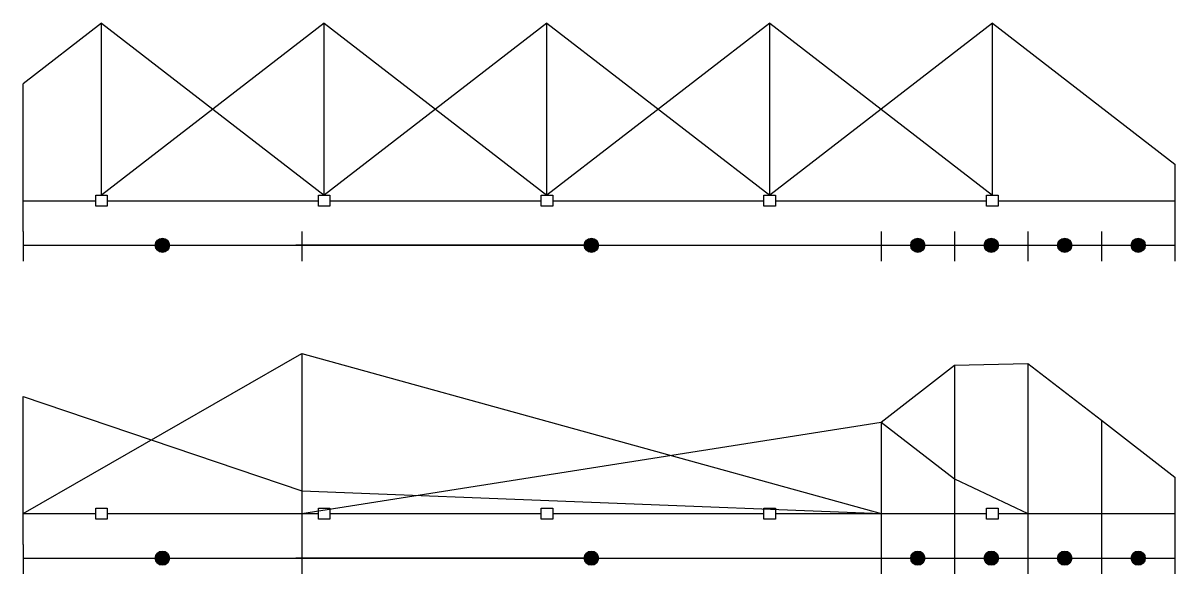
# Model space of a CAD drawing. Header units: inches. Extents: x -128 to 157, y -44 to 110.
# Drawn here: x -44.27 to -18.59, y -1.46 to 10.82 of the extents above; entities that cross this region are included whole.
import ezdxf

# ---------------------------------------------------------------- set-up
doc = ezdxf.new("R2010")
doc.units = ezdxf.units.IN
doc.header["$MEASUREMENT"] = 0

msp = doc.modelspace()

# ---------------------------------------------------------------- hatches: boundary and pattern name
h = msp.add_hatch(color=256)
h.dxf.hatch_style = 1
h.paths.add_polyline_path([(-41.32064, 5.86645, 1), (-41.00429, 5.86645, 1)])
h = msp.add_hatch(color=256)
h.dxf.hatch_style = 1
h.paths.add_polyline_path([(-31.75684, 5.86645, 1), (-31.4405, 5.86645, 1)])
h = msp.add_hatch(color=256)
h.dxf.hatch_style = 1
h.paths.add_polyline_path([(-24.48021, 5.86645, 1), (-24.16387, 5.86645, 1)])
h = msp.add_hatch(color=256)
h.dxf.hatch_style = 1
h.paths.add_polyline_path([(-24.48021, 5.86645, 1), (-24.16387, 5.86645, 1)])
h = msp.add_hatch(color=256)
h.dxf.hatch_style = 1
h.paths.add_polyline_path([(-22.842, 5.86645, 1), (-22.52565, 5.86645, 1)])
h = msp.add_hatch(color=256)
h.dxf.hatch_style = 1
h.paths.add_polyline_path([(-22.842, 5.86645, 1), (-22.52565, 5.86645, 1)])
h = msp.add_hatch(color=256)
h.dxf.hatch_style = 1
h.paths.add_polyline_path([(-21.20379, 5.86645, 1), (-20.88744, 5.86645, 1)])
h = msp.add_hatch(color=256)
h.dxf.hatch_style = 1
h.paths.add_polyline_path([(-21.20379, 5.86645, 1), (-20.88744, 5.86645, 1)])
h = msp.add_hatch(color=256)
h.dxf.hatch_style = 1
h.paths.add_polyline_path([(-19.56557, 5.86645, 1), (-19.24923, 5.86645, 1)])
h = msp.add_hatch(color=256)
h.dxf.hatch_style = 1
h.paths.add_polyline_path([(-19.56557, 5.86645, 1), (-19.24923, 5.86645, 1)])
h = msp.add_hatch(color=256)
h.dxf.hatch_style = 1
h.paths.add_polyline_path([(-41.32064, -1.11069, 1), (-41.00429, -1.11069, 1)])
h = msp.add_hatch(color=256)
h.dxf.hatch_style = 1
h.paths.add_polyline_path([(-31.75684, -1.11069, 1), (-31.4405, -1.11069, 1)])
h = msp.add_hatch(color=256)
h.dxf.hatch_style = 1
h.paths.add_polyline_path([(-24.48021, -1.11069, 1), (-24.16387, -1.11069, 1)])
h = msp.add_hatch(color=256)
h.dxf.hatch_style = 1
h.paths.add_polyline_path([(-24.48021, -1.11069, 1), (-24.16387, -1.11069, 1)])
h = msp.add_hatch(color=256)
h.dxf.hatch_style = 1
h.paths.add_polyline_path([(-22.842, -1.11069, 1), (-22.52565, -1.11069, 1)])
h = msp.add_hatch(color=256)
h.dxf.hatch_style = 1
h.paths.add_polyline_path([(-22.842, -1.11069, 1), (-22.52565, -1.11069, 1)])
h = msp.add_hatch(color=256)
h.dxf.hatch_style = 1
h.paths.add_polyline_path([(-21.20379, -1.11069, 1), (-20.88744, -1.11069, 1)])
h = msp.add_hatch(color=256)
h.dxf.hatch_style = 1
h.paths.add_polyline_path([(-21.20379, -1.11069, 1), (-20.88744, -1.11069, 1)])
h = msp.add_hatch(color=256)
h.dxf.hatch_style = 1
h.paths.add_polyline_path([(-19.56557, -1.11069, 1), (-19.24923, -1.11069, 1)])
h = msp.add_hatch(color=256)
h.dxf.hatch_style = 1
h.paths.add_polyline_path([(-19.56557, -1.11069, 1), (-19.24923, -1.11069, 1)])

# ---------------------------------------------------------------- linework, layer by layer
for p, q in [((-42.51922, 10.82091), (-44.26874, 9.46822)), ((-42.51922, 6.98195), (-42.51922, 10.82091)), ((-42.51922, 10.82091), (-37.55406, 6.98195)), ((-37.55406, 10.82091), (-42.51922, 6.98195)), ((-37.55406, 6.98195), (-37.55406, 10.82091)), ((-37.55406, 10.82091), (-32.58889, 6.98195)), ((-32.58889, 10.82091), (-37.55406, 6.98195)), ((-32.58889, 6.98195), (-32.58889, 10.82091)), ((-32.58889, 10.82091), (-27.62373, 6.98195)), ((-27.62373, 10.82091), (-32.58889, 6.98195)), ((-27.62373, 6.98195), (-27.62373, 10.82091)), ((-27.62373, 10.82091), (-22.65857, 6.98195)), ((-22.65857, 10.82091), (-27.62373, 6.98195)), ((-22.65857, 6.98195), (-22.65857, 10.82091)), ((-22.65857, 10.82091), (-18.58829, 7.67386)), ((-44.26874, 6.17291), (-44.26874, 9.46822)), ((-18.58829, 7.67386), (-18.58829, 5.5146)), ((-44.26874, 6.8599), (-42.64779, 6.8599)), ((-42.39064, 6.8599), (-37.68263, 6.8599)), ((-37.42548, 6.8599), (-32.71747, 6.8599)), ((-32.46032, 6.8599), (-27.7523, 6.8599)), ((-27.49515, 6.8599), (-22.78714, 6.8599)), ((-22.52999, 6.8599), (-18.58829, 6.8599)), ((-44.26874, 6.17291), (-44.26874, 5.5146)), ((-38.05619, 6.17291), (-38.05619, 5.5146)), ((-25.14115, 6.17291), (-25.14115, 5.5146)), ((-23.50293, 6.17291), (-23.50293, 5.5146)), ((-21.86472, 6.17291), (-21.86472, 5.5146)), ((-20.22651, 6.17291), (-20.22651, 5.5146)), ((-44.26874, 5.86645), (-18.58829, 5.86645)), ((-31.59867, 5.86645), (-38.18636, 5.86645)), ((-44.26874, -0.11724), (-38.05619, 3.45552)), ((-38.05619, 3.45552), (-38.05619, -1.46255)), ((-38.05619, 3.45552), (-25.14115, -0.11724)), ((-25.14115, 1.92429), (-23.50293, 3.19092)), ((-23.50293, 3.19092), (-21.86472, 3.22998)), ((-23.50293, 3.19092), (-23.50293, -1.46255)), ((-21.86472, 3.22998), (-21.86472, -1.46255)), ((-21.86472, 3.22998), (-20.22651, 1.96335)), ((-44.26874, -0.80424), (-44.26874, 2.49108)), ((-44.26874, 2.49108), (-38.05619, 0.39305)), ((-38.05619, -0.11724), (-25.14115, 1.92429)), ((-38.05619, -0.11724), (-25.14115, 1.92429)), ((-25.14115, 1.92429), (-25.14115, -1.46255)), ((-25.14115, 1.92429), (-23.50293, 0.65765)), ((-20.22651, 1.96335), (-20.22651, -1.46255)), ((-20.22651, 1.96335), (-18.58829, 0.69672)), ((-23.50293, 0.65765), (-21.86472, -0.11724)), ((-18.58829, 0.69672), (-18.58829, -1.46255)), ((-38.05619, 0.39305), (-25.14115, -0.11724)), ((-44.26874, -0.11724), (-42.64779, -0.11724)), ((-42.39064, -0.11724), (-37.68263, -0.11724)), ((-37.42548, -0.11724), (-32.71747, -0.11724)), ((-32.46032, -0.11724), (-27.7523, -0.11724)), ((-27.49515, -0.11724), (-22.78714, -0.11724)), ((-22.52999, -0.11724), (-18.58829, -0.11724)), ((-44.26874, -0.80424), (-44.26874, -1.46255)), ((-44.26874, -1.11069), (-18.58829, -1.11069)), ((-31.59867, -1.11069), (-38.18636, -1.11069))]:
    msp.add_line(p, q)
for points in [[(-42.64779, 6.98195), (-42.39064, 6.98195), (-42.39064, 6.73785), (-42.64779, 6.73785)], [(-37.68263, 6.98195), (-37.42548, 6.98195), (-37.42548, 6.73785), (-37.68263, 6.73785)], [(-32.71747, 6.98195), (-32.46032, 6.98195), (-32.46032, 6.73785), (-32.71747, 6.73785)], [(-27.7523, 6.98195), (-27.49515, 6.98195), (-27.49515, 6.73785), (-27.7523, 6.73785)], [(-22.78714, 6.98195), (-22.52999, 6.98195), (-22.52999, 6.73785), (-22.78714, 6.73785)], [(-42.64779, 0.00481), (-42.39064, 0.00481), (-42.39064, -0.23929), (-42.64779, -0.23929)], [(-37.68263, 0.00481), (-37.42548, 0.00481), (-37.42548, -0.23929), (-37.68263, -0.23929)], [(-32.71747, 0.00481), (-32.46032, 0.00481), (-32.46032, -0.23929), (-32.71747, -0.23929)], [(-27.7523, 0.00481), (-27.49515, 0.00481), (-27.49515, -0.23929), (-27.7523, -0.23929)], [(-22.78714, 0.00481), (-22.52999, 0.00481), (-22.52999, -0.23929), (-22.78714, -0.23929)]]:
    msp.add_lwpolyline(points, close=True)
for centre in [(-41.16246, 5.86645), (-31.59867, 5.86645), (-24.32204, 5.86645), (-24.32204, 5.86645), (-22.68383, 5.86645), (-22.68383, 5.86645), (-21.04561, 5.86645), (-21.04561, 5.86645), (-19.4074, 5.86645), (-19.4074, 5.86645), (-41.16246, -1.11069), (-31.59867, -1.11069), (-24.32204, -1.11069), (-24.32204, -1.11069), (-22.68383, -1.11069), (-22.68383, -1.11069), (-21.04561, -1.11069), (-21.04561, -1.11069), (-19.4074, -1.11069), (-19.4074, -1.11069)]:
    msp.add_circle(centre, 0.15817)

doc.saveas('drawing.dxf')
